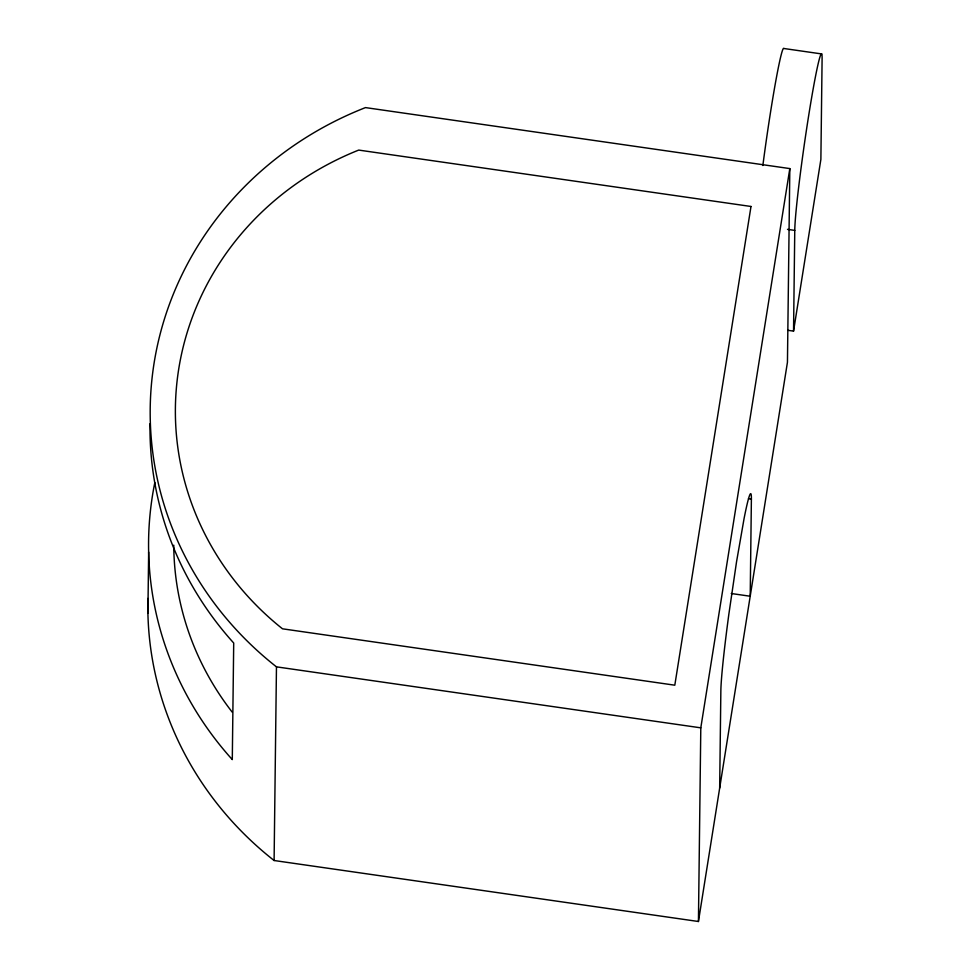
<?xml version="1.0" encoding="UTF-8"?>
<svg xmlns="http://www.w3.org/2000/svg" width="970" height="970" viewBox="0 0 970 970"><rect width="100%" height="100%" fill="white"/><g stroke="black" fill="none" stroke-linecap="round" stroke-linejoin="round"><path stroke-width="1.45" d="M147.901 613.295L148.652 552.1M274.098 860.511L276.462 666.851A349.151 330.321 0.7 0 1 365.484 107.597L789.822 168.586L787.446 362.246L698.436 921.5L274.098 860.511A349.151 330.321 0.7 0 1 147.913 598.429M698.436 921.5L700.801 727.839L789.822 168.586M719.667 788.064L720.855 690.979A102.541 4.571 -81.8 0 1 728.846 614.265L736.533 561.86L744.111 518.356A102.541 4.571 -81.8 0 1 751.386 499.162L748.476 498.738M751.386 499.162L750.21 596.235L731.271 593.519M793.545 331.122L794.769 230.399A91.774 4.086 -81.8 0 1 808.798 114.824A91.774 4.086 -81.8 0 1 822.099 58.709L820.875 159.432L793.545 331.122L787.725 330.285M821.723 53.944L783.893 48.5A91.774 4.086 -81.8 0 0 762.856 165.506M787.495 229.356L794.769 230.399M276.462 666.851L700.801 727.839M150.023 423.647A349.151 330.321 0.7 0 0 233.709 643.025L232.291 759.595A349.151 330.321 0.7 0 1 154.836 482.526M232.266 712.21A299.924 283.761 0.7 0 1 173.763 545.176M750.998 206.477L674.805 685.196L282.512 628.815A299.924 283.761 0.7 0 1 358.718 150.083L750.998 206.477"/></g></svg>
